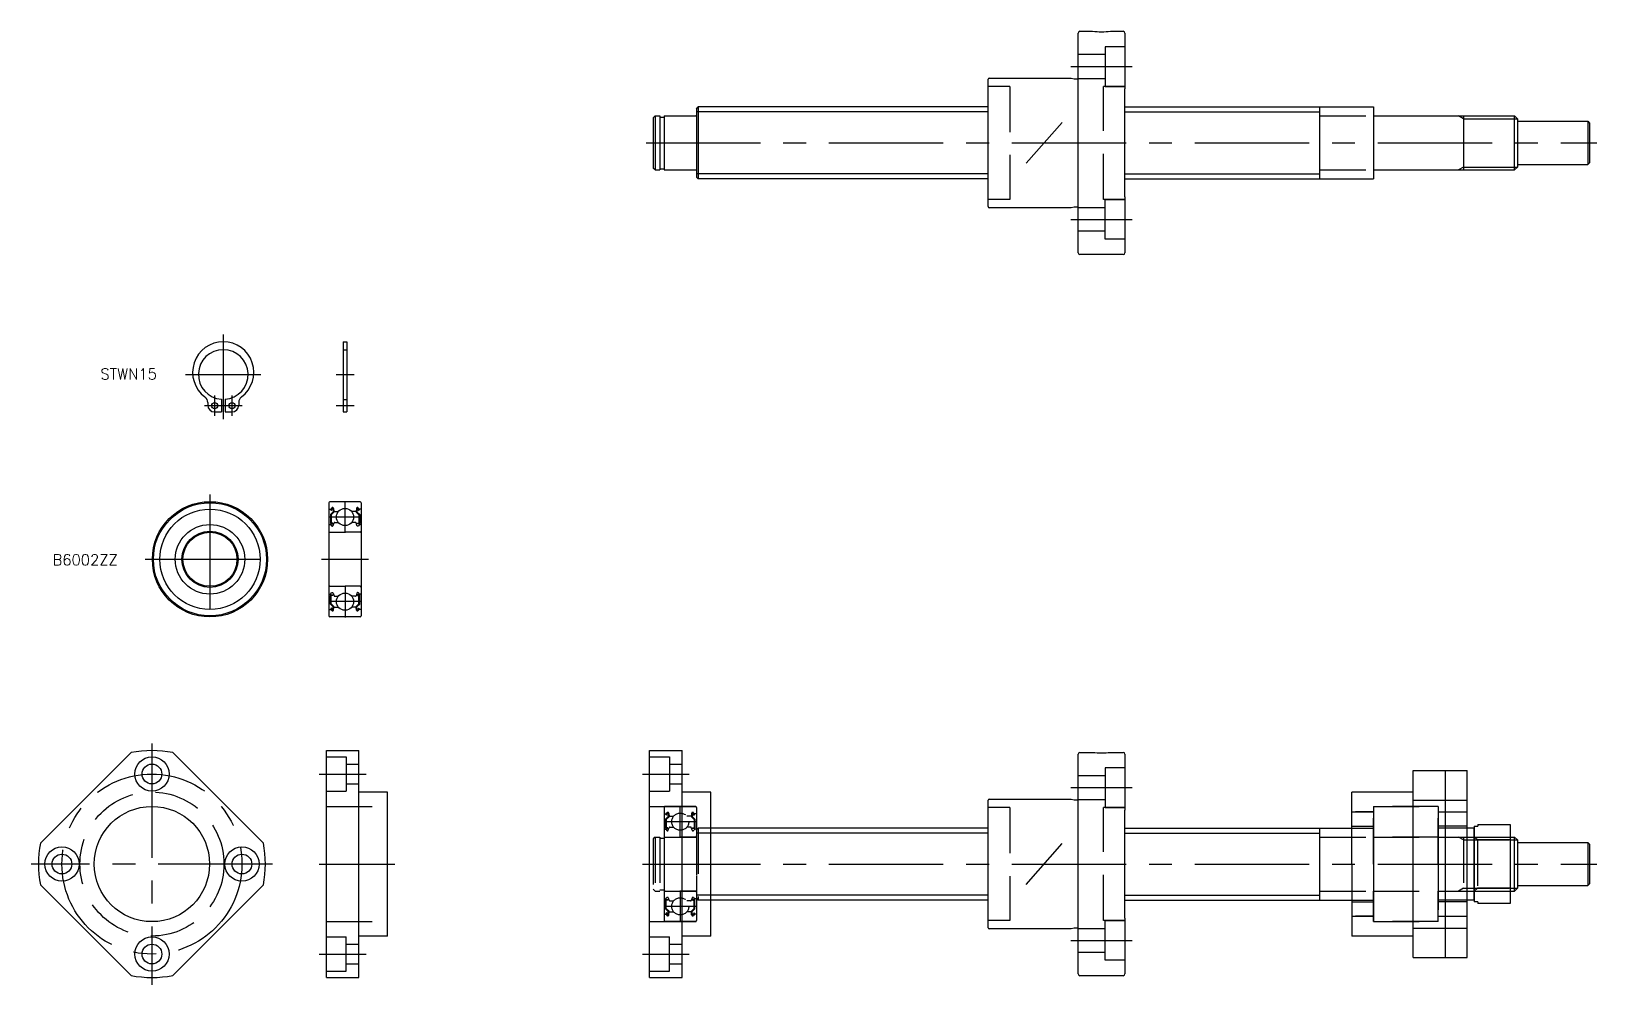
# Model space of a CAD drawing. Extents: x -103 to 743, y -47 to 479.
# Drawn here: x -33.5 to 401.2, y 212.5 to 477.3 of the extents above; entities that cross this region are included whole.
import ezdxf

# ---------------------------------------------------------------- set-up
doc = ezdxf.new("R2010")
doc.units = 0
doc.linetypes.add('CENTER', pattern=[50.8, 31.75, -6.35, 6.35, -6.35])
doc.linetypes.add('DASHED', pattern=[19.05, 12.7, -6.35])
doc.layers.get('0').update_dxf_attribs({"linetype": 'CONTINUOUS'})
doc.layers.add('CENTER', color=1, linetype='CENTER')
doc.styles.get("Standard").update_dxf_attribs({"font": 'txt.shx', "height": 3, "bigfont": 'bigfont.shx'})

msp = doc.modelspace()

# ---------------------------------------------------------------- linework, layer by layer
at = {"color": 7, "linetype": 'CONTINUOUS'}
for p, q in [((257.21, 465.9), (257.21, 476.79)), ((257.71, 477.29), (261.21, 477.29)), ((266.21, 477.29), (269.71, 477.29)), ((270.21, 476.79), (270.21, 461.29)), ((257.21, 428.49), (257.21, 465.9)), ((232.21, 454.53), (232.21, 463.99)), ((232.51, 464.29), (255.31, 464.29)), ((255.31, 464.29), (256.06, 464.09)), ((256.06, 464.09), (257.21, 464.09)), ((270.21, 431.29), (270.21, 461.29)), ((139.71, 453.79), (139.21, 453.29)), ((139.21, 453.29), (139.21, 439.29)), ((139.71, 453.79), (139.71, 438.79)), ((139.71, 453.79), (141.06, 453.79)), ((141.06, 453.79), (141.06, 438.79)), ((141.06, 453.44), (142.21, 453.44)), ((142.21, 453.79), (151.01, 453.79)), ((142.21, 453.79), (142.21, 438.79)), ((151.21, 455.79), (151.71, 456.29)), ((151.21, 455.79), (151.21, 436.79)), ((232.21, 456.29), (151.71, 456.29)), ((151.71, 456.29), (151.71, 436.29)), ((232.21, 431.29), (232.21, 454.53)), ((270.21, 456.29), (324.21, 456.29)), ((324.21, 456.29), (324.21, 436.29)), ((324.21, 456.29), (339.21, 456.29)), ((339.21, 456.29), (339.21, 436.29)), ((339.21, 453.79), (378.4, 453.79)), ((364.21, 453.79), (364.21, 438.79)), ((379.21, 452.97), (378.4, 453.79)), ((378.4, 438.79), (378.4, 453.79)), ((379.21, 452.97), (379.21, 439.6)), ((379.21, 452.29), (398.71, 452.29)), ((398.71, 452.29), (398.71, 440.29)), ((398.71, 452.29), (399.21, 451.79)), ((151.21, 451.14), (151.21, 451.14)), ((399.21, 451.79), (399.21, 440.79)), ((151.21, 446.29), (151.21, 446.29)), ((139.71, 438.79), (139.21, 439.29)), ((141.06, 439.14), (142.21, 439.14)), ((379.21, 439.6), (378.4, 438.79)), ((379.21, 440.29), (398.71, 440.29)), ((399.21, 440.79), (398.71, 440.29)), ((139.71, 438.79), (141.06, 438.79)), ((142.21, 438.79), (151.01, 438.79)), ((151.21, 436.79), (151.71, 436.29)), ((232.21, 436.29), (151.71, 436.29)), ((270.21, 436.29), (324.21, 436.29)), ((324.21, 436.29), (339.21, 436.29)), ((339.21, 438.79), (378.4, 438.79)), ((232.21, 428.59), (232.21, 431.29)), ((270.21, 431.29), (270.21, 415.79)), ((255.31, 428.29), (232.51, 428.29)), ((256.06, 428.49), (255.31, 428.29)), ((257.21, 428.49), (256.06, 428.49)), ((257.21, 415.79), (257.21, 428.49)), ((269.71, 415.29), (257.71, 415.29)), ((53.12, 391.07), (53.12, 371.57)), ((53.12, 391.07), (54.12, 391.07)), ((54.12, 391.07), (54.12, 371.57)), ((15.5, 374.22), (15.5, 373.47)), ((19.3, 375.09), (19.3, 371.57)), ((19.3, 374.21), (19.3, 374.21)), ((20.3, 375.09), (20.3, 371.57)), ((24.1, 374.22), (24.1, 373.47)), ((17.4, 371.57), (19.3, 371.57)), ((19.3, 373.33), (19.3, 373.33)), ((20.3, 371.57), (22.2, 371.57)), ((53.12, 371.57), (54.12, 371.57)), ((49.12, 346.36), (49.12, 314.96)), ((49.22, 344.61), (49.68, 344.61)), ((53.62, 346.66), (49.42, 346.66)), ((50.31, 343.85), (49.56, 343.1)), ((49.68, 344.61), (49.93, 344.91)), ((49.86, 344.2), (49.71, 344.33)), ((50.51, 343.76), (49.76, 343.01)), ((49.84, 344.48), (50.09, 344.78)), ((49.99, 344.36), (49.84, 344.48)), ((49.86, 344.2), (49.99, 344.36)), ((50.26, 344.72), (50.31, 343.85)), ((50.46, 344.74), (50.53, 344)), ((50.51, 344.23), (50.51, 343.76)), ((50.63, 343.91), (51.77, 343.91)), ((57.82, 346.66), (53.62, 346.66)), ((56.62, 343.91), (55.47, 343.91)), ((56.79, 344.74), (56.72, 344)), ((56.74, 344.23), (56.74, 343.76)), ((56.74, 343.76), (57.49, 343.01)), ((56.98, 344.72), (56.94, 343.85)), ((56.94, 343.85), (57.69, 343.1)), ((57.41, 344.48), (57.16, 344.78)), ((57.26, 344.36), (57.41, 344.48)), ((57.39, 344.2), (57.26, 344.36)), ((57.56, 344.61), (57.31, 344.91)), ((57.39, 344.2), (57.54, 344.33)), ((58.02, 344.61), (57.56, 344.61)), ((58.12, 346.36), (58.12, 314.96)), ((49.32, 340.31), (49.62, 340.31)), ((49.56, 343.1), (49.56, 340.71)), ((49.62, 340.31), (49.9, 339.98)), ((49.76, 343.01), (49.76, 340.71)), ((50.21, 340.71), (49.76, 340.71)), ((49.76, 340.51), (50.21, 340.51)), ((50.05, 339.91), (50.12, 339.91)), ((50.21, 340.51), (50.21, 340.71)), ((50.31, 340.05), (50.57, 340.78)), ((50.76, 340.91), (51.77, 340.91)), ((56.49, 340.91), (55.47, 340.91)), ((56.94, 340.05), (56.67, 340.78)), ((57.04, 340.71), (57.49, 340.71)), ((57.04, 340.51), (57.04, 340.71)), ((57.49, 340.51), (57.04, 340.51)), ((57.2, 339.91), (57.13, 339.91)), ((57.62, 340.31), (57.35, 339.98)), ((57.49, 343.01), (57.49, 340.71)), ((57.92, 340.31), (57.62, 340.31)), ((57.69, 343.1), (57.69, 340.71)), ((49.42, 338.16), (53.62, 338.16)), ((57.82, 338.16), (53.62, 338.16)), ((49.42, 323.16), (53.62, 323.16)), ((50.7, 323.16), (50.7, 323.16)), ((51.67, 323.16), (51.67, 323.16)), ((57.82, 323.16), (53.62, 323.16)), ((49.32, 321.01), (49.62, 321.01)), ((49.56, 318.23), (49.56, 320.61)), ((50.31, 317.48), (49.56, 318.23)), ((49.62, 321.01), (49.9, 321.34)), ((49.76, 320.81), (50.21, 320.81)), ((49.76, 318.31), (49.76, 320.61)), ((50.21, 320.61), (49.76, 320.61)), ((50.51, 317.56), (49.76, 318.31)), ((50.05, 321.41), (50.12, 321.41)), ((50.21, 320.81), (50.21, 320.61)), ((50.26, 316.6), (50.31, 317.48)), ((50.31, 321.28), (50.57, 320.55)), ((50.51, 317.09), (50.51, 317.56)), ((50.63, 317.41), (51.77, 317.41)), ((50.76, 320.41), (51.77, 320.41)), ((56.49, 320.41), (55.47, 320.41)), ((56.62, 317.41), (55.47, 317.41)), ((56.94, 321.28), (56.67, 320.55)), ((56.74, 317.56), (57.49, 318.31)), ((56.74, 317.09), (56.74, 317.56)), ((56.94, 317.48), (57.69, 318.23)), ((56.98, 316.6), (56.94, 317.48)), ((57.49, 320.81), (57.04, 320.81)), ((57.04, 320.81), (57.04, 320.61)), ((57.04, 320.61), (57.49, 320.61)), ((57.2, 321.41), (57.13, 321.41)), ((57.62, 321.01), (57.35, 321.34)), ((57.49, 318.31), (57.49, 320.61)), ((57.92, 321.01), (57.62, 321.01)), ((57.69, 318.23), (57.69, 320.61)), ((49.22, 316.71), (49.68, 316.71)), ((57.82, 314.66), (49.42, 314.66)), ((49.68, 316.71), (49.93, 316.42)), ((49.86, 317.12), (49.71, 317)), ((49.99, 316.97), (49.84, 316.84)), ((49.84, 316.84), (50.09, 316.54)), ((49.86, 317.12), (49.99, 316.97)), ((50.46, 316.58), (50.53, 317.32)), ((57.82, 314.66), (53.62, 314.66)), ((56.79, 316.58), (56.72, 317.32)), ((57.41, 316.84), (57.16, 316.54)), ((57.39, 317.12), (57.26, 316.97)), ((57.26, 316.97), (57.41, 316.84)), ((57.56, 316.71), (57.31, 316.42)), ((57.39, 317.12), (57.54, 317)), ((58.02, 316.71), (57.56, 316.71)), ((-30.96, 251.85), (-5.81, 276.99)), ((5.81, 276.99), (30.96, 251.85)), ((48.45, 214.54), (48.45, 277.54)), ((48.45, 277.54), (57.45, 277.54)), ((57.45, 214.54), (57.45, 277.54)), ((138.21, 214.54), (138.21, 277.54)), ((138.21, 277.54), (147.21, 277.54)), ((147.21, 214.54), (147.21, 277.54)), ((257.21, 265.65), (257.21, 276.54)), ((257.71, 277.04), (261.21, 277.04)), ((266.21, 277.04), (269.71, 277.04)), ((270.21, 276.54), (270.21, 261.04)), ((350.21, 220.04), (350.21, 272.04)), ((350.21, 272.04), (365.21, 272.04)), ((359.21, 220.04), (359.21, 272.04)), ((365.21, 220.04), (365.21, 272.04)), ((65.45, 266.04), (57.45, 266.04)), ((65.45, 226.04), (65.45, 266.04)), ((155.21, 266.04), (147.21, 266.04)), ((155.21, 226.04), (155.21, 266.04)), ((257.21, 228.24), (257.21, 265.65)), ((350.21, 266.04), (333.21, 266.04)), ((333.21, 246.04), (333.21, 266.04)), ((232.21, 254.28), (232.21, 263.74)), ((232.51, 264.04), (255.31, 264.04)), ((255.31, 264.04), (256.06, 263.84)), ((256.06, 263.84), (257.21, 263.84)), ((270.21, 231.04), (270.21, 261.04)), ((350.21, 263.82), (365.21, 263.82)), ((367.21, 256.54), (367.21, 235.54)), ((367.21, 256.54), (368.21, 256.54)), ((368.21, 257.04), (377.21, 257.04)), ((368.21, 257.04), (368.21, 256.54)), ((377.21, 257.04), (377.21, 235.04)), ((143.14, 255.29), (143.21, 255.29)), ((232.21, 256.04), (155.21, 256.04)), ((232.21, 231.04), (232.21, 254.28)), ((270.21, 256.04), (324.21, 256.04)), ((324.21, 256.04), (324.21, 236.04)), ((324.21, 256.04), (333.21, 256.04)), ((367.21, 256.04), (365.21, 256.04)), ((367.21, 236.04), (367.21, 256.04)), ((377.21, 253.54), (378.4, 253.54)), ((378.4, 238.54), (378.4, 253.54)), ((379.21, 252.72), (378.4, 253.54)), ((379.21, 252.72), (379.21, 239.35)), ((151.21, 250.89), (151.21, 250.89)), ((379.21, 252.04), (398.71, 252.04)), ((398.71, 252.04), (398.71, 240.04)), ((398.71, 252.04), (399.21, 251.54)), ((399.21, 251.54), (399.21, 240.54)), ((151.21, 246.04), (151.21, 246.04)), ((333.21, 246.04), (333.21, 226.04)), ((-30.96, 240.23), (-5.81, 215.08)), ((5.81, 215.08), (30.96, 240.23)), ((379.21, 239.35), (378.4, 238.54)), ((379.21, 240.04), (398.71, 240.04)), ((399.21, 240.54), (398.71, 240.04)), ((232.21, 236.04), (155.21, 236.04)), ((270.21, 236.04), (324.21, 236.04)), ((324.21, 236.04), (333.21, 236.04)), ((365.21, 236.04), (357.21, 236.04)), ((367.21, 236.04), (365.21, 236.04)), ((368.21, 235.54), (367.21, 235.54)), ((368.21, 235.54), (368.21, 235.04)), ((377.21, 235.04), (368.21, 235.04)), ((377.21, 238.54), (378.4, 238.54)), ((232.21, 228.34), (232.21, 231.04)), ((270.21, 231.04), (270.21, 215.54)), ((255.31, 228.04), (232.51, 228.04)), ((256.06, 228.24), (255.31, 228.04)), ((257.21, 228.24), (256.06, 228.24)), ((257.21, 215.54), (257.21, 228.24)), ((350.21, 228.25), (365.21, 228.25)), ((65.45, 226.04), (57.45, 226.04)), ((155.21, 226.04), (147.21, 226.04)), ((350.21, 226.04), (333.21, 226.04)), ((350.21, 220.04), (365.21, 220.04)), ((48.45, 214.54), (57.45, 214.54)), ((138.21, 214.54), (147.21, 214.54)), ((269.71, 215.04), (257.71, 215.04))]:
    msp.add_line(p, q, dxfattribs=at)
at = {"color": 3, "linetype": 'DASHED'}
for p, q in [((264.71, 470.8), (257.21, 470.8)), ((264.71, 470.8), (257.21, 470.8)), ((270.21, 473), (264.71, 473)), ((264.71, 473), (264.71, 462)), ((238.21, 461.99), (232.21, 461.99)), ((238.21, 461.99), (238.21, 430.59)), ((257.21, 464.2), (264.71, 464.2)), ((270.21, 461.99), (264.21, 461.99)), ((264.21, 430.59), (264.21, 461.99)), ((264.71, 462), (270.21, 462)), ((324.41, 453.79), (339.21, 453.79)), ((324.41, 438.79), (339.21, 438.79)), ((238.21, 430.59), (232.21, 430.59)), ((270.21, 430.59), (264.21, 430.59)), ((264.71, 430.57), (270.21, 430.57)), ((264.71, 419.57), (264.71, 430.57)), ((257.21, 428.37), (264.71, 428.37)), ((264.71, 421.77), (257.21, 421.77)), ((270.21, 419.57), (264.71, 419.57)), ((53.12, 388.87), (54.12, 388.87)), ((53.12, 375.07), (54.12, 375.07)), ((48.45, 275.79), (53.95, 275.79)), ((53.95, 275.79), (53.95, 266.29)), ((138.21, 275.79), (143.71, 275.79)), ((143.71, 275.79), (143.71, 266.29)), ((53.95, 273.79), (57.45, 273.79)), ((143.71, 273.79), (147.21, 273.79)), ((264.71, 270.55), (257.21, 270.55)), ((264.71, 270.55), (257.21, 270.55)), ((264.71, 272.75), (264.71, 261.75)), ((270.21, 272.75), (264.71, 272.75)), ((48.45, 266.29), (53.95, 266.29)), ((53.95, 268.29), (57.45, 268.29)), ((138.21, 266.29), (143.71, 266.29)), ((143.71, 268.29), (147.21, 268.29)), ((48.45, 262.04), (65.45, 262.04)), ((138.21, 262.04), (155.21, 262.04)), ((142.21, 261.74), (142.21, 230.34)), ((146.71, 262.04), (142.51, 262.04)), ((150.91, 262.04), (146.71, 262.04)), ((151.21, 261.74), (151.21, 230.34)), ((238.21, 261.74), (232.21, 261.74)), ((238.21, 261.74), (238.21, 230.34)), ((257.21, 263.95), (264.71, 263.95)), ((264.21, 230.34), (264.21, 261.74)), ((270.21, 261.74), (264.21, 261.74)), ((264.71, 261.75), (270.21, 261.75)), ((339.21, 262.04), (339.21, 230.04)), ((339.21, 262.04), (357.21, 262.04)), ((357.21, 262.04), (339.21, 262.04)), ((339.21, 246.04), (339.21, 262.04)), ((339.21, 262.04), (339.21, 253.54)), ((357.21, 246.04), (357.21, 262.04)), ((357.21, 262.04), (357.21, 253.54)), ((142.31, 259.99), (142.77, 259.99)), ((143.39, 259.22), (142.64, 258.47)), ((142.64, 258.47), (142.64, 256.09)), ((142.77, 259.99), (143.02, 260.28)), ((142.95, 259.58), (142.8, 259.7)), ((143.59, 259.14), (142.84, 258.39)), ((142.84, 258.39), (142.84, 256.09)), ((142.92, 259.86), (143.17, 260.15)), ((143.08, 259.73), (142.92, 259.86)), ((142.95, 259.58), (143.08, 259.73)), ((143.35, 260.1), (143.39, 259.22)), ((143.55, 260.12), (143.61, 259.38)), ((143.59, 259.61), (143.59, 259.14)), ((143.71, 259.29), (144.86, 259.29)), ((149.71, 259.29), (148.56, 259.29)), ((149.87, 260.12), (149.81, 259.38)), ((149.83, 259.61), (149.83, 259.14)), ((149.83, 259.14), (150.58, 258.39)), ((150.07, 260.1), (150.03, 259.22)), ((150.03, 259.22), (150.78, 258.47)), ((150.5, 259.86), (150.25, 260.15)), ((150.35, 259.73), (150.5, 259.86)), ((150.47, 259.58), (150.35, 259.73)), ((150.65, 259.99), (150.4, 260.28)), ((150.47, 259.58), (150.63, 259.7)), ((150.58, 258.39), (150.58, 256.09)), ((151.11, 259.99), (150.65, 259.99)), ((150.78, 258.47), (150.78, 256.09)), ((333.21, 260.54), (339.21, 260.54)), ((333.21, 256.54), (339.21, 256.54)), ((339.21, 260.54), (334.21, 260.54)), ((339.21, 260.54), (334.21, 260.54)), ((339.21, 260.54), (334.21, 260.54)), ((357.21, 260.54), (365.21, 260.54)), ((357.21, 260.54), (362.21, 260.54)), ((357.21, 260.54), (362.21, 260.54)), ((357.21, 260.54), (362.21, 260.54)), ((365.21, 256.54), (357.21, 256.54)), ((139.71, 253.54), (139.21, 253.04)), ((139.21, 253.04), (139.21, 239.04)), ((139.71, 253.54), (139.71, 238.54)), ((139.71, 253.54), (141.06, 253.54)), ((141.06, 253.54), (141.06, 238.54)), ((141.06, 253.19), (142.21, 253.19)), ((142.21, 253.54), (151.01, 253.54)), ((142.21, 253.54), (142.21, 238.54)), ((142.41, 255.69), (142.71, 255.69)), ((142.51, 253.54), (146.71, 253.54)), ((142.71, 255.69), (142.99, 255.36)), ((143.29, 256.09), (142.84, 256.09)), ((142.84, 255.89), (143.29, 255.89)), ((143.29, 255.89), (143.29, 256.09)), ((143.39, 255.42), (143.66, 256.15)), ((143.85, 256.29), (144.86, 256.29)), ((150.91, 253.54), (146.71, 253.54)), ((149.57, 256.29), (148.56, 256.29)), ((150.03, 255.42), (149.76, 256.15)), ((150.13, 256.09), (150.58, 256.09)), ((150.13, 255.89), (150.13, 256.09)), ((150.58, 255.89), (150.13, 255.89)), ((150.28, 255.29), (150.22, 255.29)), ((150.71, 255.69), (150.44, 255.36)), ((151.01, 255.69), (150.71, 255.69)), ((151.21, 255.54), (151.71, 256.04)), ((151.21, 255.54), (151.21, 236.54)), ((155.21, 254.64), (151.21, 254.64)), ((151.71, 256.04), (151.71, 236.04)), ((155.21, 256.04), (151.71, 256.04)), ((324.41, 253.54), (339.21, 253.54)), ((333.21, 256.04), (339.21, 256.04)), ((339.21, 256.04), (339.21, 236.04)), ((339.21, 253.54), (377.21, 253.54)), ((339.21, 253.54), (357.21, 253.54)), ((357.21, 253.54), (339.21, 253.54)), ((357.21, 256.04), (357.21, 236.04)), ((365.21, 256.04), (357.21, 256.04)), ((357.21, 253.54), (357.21, 238.54)), ((357.21, 253.54), (367.21, 253.54)), ((364.21, 252.72), (362.81, 253.54)), ((364.21, 253.54), (364.21, 238.54)), ((364.21, 252.72), (377.21, 252.72)), ((367.21, 253.54), (377.21, 253.54)), ((368.08, 252.72), (367.21, 253.54)), ((368.08, 252.72), (368.08, 239.35)), ((377.21, 252.72), (368.08, 252.72)), ((339.21, 246.04), (339.21, 230.04)), ((357.21, 246.04), (357.21, 230.04)), ((364.21, 239.35), (362.81, 238.54)), ((364.21, 239.35), (377.21, 239.35)), ((368.08, 239.35), (367.21, 238.54)), ((377.21, 239.35), (368.08, 239.35)), ((139.71, 238.54), (139.21, 239.04)), ((139.71, 238.54), (141.06, 238.54)), ((141.06, 238.89), (142.21, 238.89)), ((142.21, 238.54), (151.01, 238.54)), ((142.41, 236.39), (142.71, 236.39)), ((142.51, 238.54), (146.71, 238.54)), ((142.64, 233.6), (142.64, 235.99)), ((142.71, 236.39), (142.99, 236.71)), ((142.84, 236.19), (143.29, 236.19)), ((143.29, 235.99), (142.84, 235.99)), ((142.84, 233.69), (142.84, 235.99)), ((143.14, 236.79), (143.21, 236.79)), ((143.29, 236.19), (143.29, 235.99)), ((143.39, 236.65), (143.66, 235.92)), ((143.79, 238.54), (143.79, 238.54)), ((143.85, 235.79), (144.86, 235.79)), ((144.76, 238.54), (144.76, 238.54)), ((150.91, 238.54), (146.71, 238.54)), ((149.57, 235.79), (148.56, 235.79)), ((150.03, 236.65), (149.76, 235.92)), ((150.58, 236.19), (150.13, 236.19)), ((150.13, 236.19), (150.13, 235.99)), ((150.13, 235.99), (150.58, 235.99)), ((150.28, 236.79), (150.22, 236.79)), ((150.71, 236.39), (150.44, 236.71)), ((150.58, 233.69), (150.58, 235.99)), ((151.01, 236.39), (150.71, 236.39)), ((150.78, 233.6), (150.78, 235.99)), ((155.21, 237.44), (151.21, 237.44)), ((151.21, 236.54), (151.71, 236.04)), ((155.21, 236.04), (151.71, 236.04)), ((324.41, 238.54), (339.21, 238.54)), ((333.21, 236.04), (339.21, 236.04)), ((333.21, 235.54), (339.21, 235.54)), ((339.21, 238.54), (377.21, 238.54)), ((339.21, 230.04), (339.21, 238.54)), ((357.21, 230.04), (357.21, 238.54)), ((357.21, 238.54), (367.21, 238.54)), ((365.21, 235.54), (357.21, 235.54)), ((367.21, 238.54), (377.21, 238.54)), ((142.31, 232.09), (142.77, 232.09)), ((143.39, 232.85), (142.64, 233.6)), ((142.77, 232.09), (143.02, 231.79)), ((142.95, 232.5), (142.8, 232.37)), ((143.59, 232.94), (142.84, 233.69)), ((143.08, 232.34), (142.92, 232.21)), ((142.92, 232.21), (143.17, 231.92)), ((142.95, 232.5), (143.08, 232.34)), ((143.35, 231.98), (143.39, 232.85)), ((143.55, 231.95), (143.61, 232.69)), ((143.59, 232.47), (143.59, 232.94)), ((143.71, 232.79), (144.86, 232.79)), ((149.71, 232.79), (148.56, 232.79)), ((149.87, 231.95), (149.81, 232.69)), ((149.83, 232.94), (150.58, 233.69)), ((149.83, 232.47), (149.83, 232.94)), ((150.03, 232.85), (150.78, 233.6)), ((150.07, 231.98), (150.03, 232.85)), ((150.5, 232.21), (150.25, 231.92)), ((150.47, 232.5), (150.35, 232.34)), ((150.35, 232.34), (150.5, 232.21)), ((150.65, 232.09), (150.4, 231.79)), ((150.47, 232.5), (150.63, 232.37)), ((151.11, 232.09), (150.65, 232.09)), ((333.21, 231.54), (339.21, 231.54)), ((339.21, 231.54), (334.21, 231.54)), ((357.21, 231.54), (365.21, 231.54)), ((357.21, 231.54), (362.21, 231.54)), ((48.45, 230.04), (65.45, 230.04)), ((138.21, 230.04), (155.21, 230.04)), ((150.91, 230.04), (142.51, 230.04)), ((150.91, 230.04), (146.71, 230.04)), ((238.21, 230.34), (232.21, 230.34)), ((257.21, 228.12), (264.71, 228.12)), ((270.21, 230.34), (264.21, 230.34)), ((264.71, 219.32), (264.71, 230.32)), ((264.71, 230.32), (270.21, 230.32)), ((339.21, 230.04), (357.21, 230.04)), ((357.21, 230.04), (339.21, 230.04)), ((48.45, 225.79), (53.95, 225.79)), ((53.95, 216.29), (53.95, 225.79)), ((53.95, 223.79), (57.45, 223.79)), ((138.21, 225.79), (143.71, 225.79)), ((143.71, 216.29), (143.71, 225.79)), ((143.71, 223.79), (147.21, 223.79)), ((53.95, 218.29), (57.45, 218.29)), ((143.71, 218.29), (147.21, 218.29)), ((264.71, 221.52), (257.21, 221.52)), ((270.21, 219.32), (264.71, 219.32)), ((48.45, 216.29), (53.95, 216.29)), ((138.21, 216.29), (143.71, 216.29))]:
    msp.add_line(p, q, dxfattribs=at)
at = {"color": 3, "linetype": 'CONTINUOUS'}
for p, q in [((232.21, 454.89), (151.21, 454.89)), ((270.21, 454.89), (324.21, 454.89)), ((364.21, 452.97), (362.81, 453.79)), ((364.21, 452.97), (379.21, 452.97)), ((364.21, 439.6), (362.81, 438.79)), ((364.21, 439.6), (379.21, 439.6)), ((232.21, 437.69), (151.21, 437.69)), ((270.21, 437.69), (324.21, 437.69)), ((232.21, 254.64), (155.21, 254.64)), ((270.21, 254.64), (324.21, 254.64)), ((377.21, 252.72), (379.21, 252.72)), ((377.21, 239.35), (379.21, 239.35)), ((232.21, 237.44), (155.21, 237.44)), ((270.21, 237.44), (324.21, 237.44))]:
    msp.add_line(p, q, dxfattribs=at)
at = {"color": 7, "linetype": 'CONTINUOUS'}
for centre, radius in [((17.4, 373.32), 0.85), ((22.2, 373.32), 0.85), ((16.12, 330.66), 16), ((16.12, 330.66), 15.7), ((16.12, 330.66), 13.95), ((53.62, 342.41), 2.38), ((16.12, 330.66), 9.65), ((16.12, 330.66), 7.8), ((16.12, 330.66), 7.5), ((53.62, 318.91), 2.38), ((0, 271.04), 4.75), ((0, 271.04), 2.75), ((0, 246.04), 16), ((-25, 246.04), 4.75), ((-25, 246.04), 2.75), ((25, 246.04), 4.75), ((25, 246.04), 2.75), ((0, 221.04), 4.75), ((0, 221.04), 2.75)]:
    msp.add_circle(centre, radius, dxfattribs=at)
at = {"color": 3, "linetype": 'DASHED'}
for centre, radius in [((0, 246.04), 20), ((146.71, 257.79), 2.38), ((146.71, 234.29), 2.38)]:
    msp.add_circle(centre, radius, dxfattribs=at)
at = {"color": 7, "linetype": 'CONTINUOUS'}
for centre, radius, start, end in [((257.71, 476.79), 0.5, 90, 180), ((263.71, 508.23), 31.05, 265.3813, 274.6187), ((269.71, 476.79), 0.5, 0, 90), ((232.51, 463.99), 0.3, 90, 180), ((151.01, 453.99), 0.2, 270, 0), ((151.01, 438.59), 0.2, 0, 90), ((232.51, 428.59), 0.3, 180, 270), ((257.71, 415.79), 0.5, 180, 270), ((269.71, 415.79), 0.5, 270, 0), ((19.8, 382.57), 8.5, 306.5949, 233.4051), ((19.8, 381.97), 6.9, 274.1555, 265.8445), ((13.6, 374.22), 1.9, 0, 53.4051), ((26, 374.22), 1.9, 126.5949, 180), ((17.4, 373.47), 1.9, 180, 270), ((22.2, 373.47), 1.9, 270, 0), ((49.42, 346.36), 0.3, 90, 180), ((49.22, 344.71), 0.1, 180, 270), ((49.84, 344.48), 0.2, 140.0002, 230.0848), ((50.16, 344.72), 0.3, 4.9968, 140.0002), ((50.16, 344.72), 0.1, 2.8198, 140.0033), ((50.63, 344.01), 0.1, 184.9968, 269.9995), ((56.62, 344.01), 0.1, 270.0005, 355.0032), ((57.08, 344.72), 0.3, 39.9998, 175.0032), ((57.08, 344.72), 0.1, 39.9967, 177.1802), ((57.41, 344.48), 0.2, 309.9152, 39.9998), ((57.82, 346.36), 0.3, 0, 90), ((58.02, 344.71), 0.1, 270, 0), ((49.32, 340.11), 0.2, 90, 180), ((49.76, 340.71), 0.2, 180, 270), ((50.05, 340.11), 0.2, 219.9962, 270), ((50.12, 340.11), 0.2, 270, 339.9919), ((50.76, 340.71), 0.2, 90, 159.9919), ((56.49, 340.71), 0.2, 20.0081, 90), ((57.13, 340.11), 0.2, 200.0081, 270), ((57.2, 340.11), 0.2, 270, 320.0038), ((57.49, 340.71), 0.2, 270, 0), ((57.92, 340.11), 0.2, 0, 90), ((49.42, 338.46), 0.3, 180, 270), ((57.82, 338.46), 0.3, 270, 0), ((49.42, 322.86), 0.3, 90, 180), ((57.82, 322.86), 0.3, 0, 90), ((49.32, 321.21), 0.2, 180, 270), ((49.76, 320.61), 0.2, 90, 180), ((50.05, 321.21), 0.2, 90, 140.0038), ((50.12, 321.21), 0.2, 20.0081, 90), ((50.63, 317.31), 0.1, 90.0005, 175.0032), ((50.76, 320.61), 0.2, 200.0081, 270), ((56.49, 320.61), 0.2, 270, 339.9919), ((56.62, 317.31), 0.1, 4.9968, 89.9995), ((57.13, 321.21), 0.2, 90, 159.9919), ((57.2, 321.21), 0.2, 39.9962, 90), ((57.49, 320.61), 0.2, 0, 90), ((57.92, 321.21), 0.2, 270, 0), ((49.22, 316.61), 0.1, 90, 180), ((49.42, 314.96), 0.3, 180, 270), ((49.84, 316.84), 0.2, 129.9152, 219.9998), ((50.16, 316.61), 0.3, 219.9998, 355.0032), ((50.16, 316.61), 0.1, 219.9967, 357.1802), ((57.08, 316.61), 0.3, 184.9968, 320.0002), ((57.08, 316.61), 0.1, 182.8198, 320.0033), ((57.41, 316.84), 0.2, 320.0002, 50.0848), ((57.82, 314.96), 0.3, 270, 0), ((58.02, 316.61), 0.1, 0, 90), ((0, 246.04), 31.5, 79.3713, 100.6287), ((0, 246.04), 31.5, 79.3713, 100.6287), ((257.71, 276.54), 0.5, 90, 180), ((263.71, 307.98), 31.05, 265.3813, 274.6187), ((269.71, 276.54), 0.5, 0, 90), ((232.51, 263.74), 0.3, 90, 180), ((0, 246.04), 31.5, 169.3713, 190.6287), ((0, 246.04), 31.5, 349.3713, 10.6287), ((232.51, 228.34), 0.3, 180, 270), ((0, 246.04), 31.5, 259.3713, 280.6287), ((257.71, 215.54), 0.5, 180, 270), ((269.71, 215.54), 0.5, 270, 0)]:
    msp.add_arc(centre, radius, start, end, dxfattribs=at)
at = {"color": 3, "linetype": 'DASHED'}
for centre, radius, start, end in [((324.41, 453.99), 0.2, 180, 270), ((324.41, 438.59), 0.2, 90, 180), ((142.51, 261.74), 0.3, 90, 180), ((150.91, 261.74), 0.3, 0, 90), ((142.31, 260.09), 0.1, 180, 270), ((142.92, 259.86), 0.2, 140.0002, 230.0848), ((143.25, 260.09), 0.3, 4.9968, 140.0002), ((143.25, 260.09), 0.1, 2.8198, 140.0033), ((143.71, 259.39), 0.1, 184.9968, 269.9995), ((149.71, 259.39), 0.1, 270.0005, 355.0032), ((150.17, 260.09), 0.3, 39.9998, 175.0032), ((150.17, 260.09), 0.1, 39.9967, 177.1802), ((150.5, 259.86), 0.2, 309.9152, 39.9998), ((151.11, 260.09), 0.1, 270, 0), ((142.41, 255.49), 0.2, 90, 180), ((142.51, 253.84), 0.3, 180, 270), ((142.84, 256.09), 0.2, 180, 270), ((143.14, 255.49), 0.2, 219.9962, 270), ((143.21, 255.49), 0.2, 270, 339.9919), ((143.85, 256.09), 0.2, 90, 159.9919), ((149.57, 256.09), 0.2, 20.0081, 90), ((150.22, 255.49), 0.2, 200.0081, 270), ((150.28, 255.49), 0.2, 270, 320.0038), ((150.58, 256.09), 0.2, 270, 0), ((150.91, 253.84), 0.3, 270, 0), ((151.01, 255.49), 0.2, 0, 90), ((151.01, 253.74), 0.2, 270, 0), ((324.41, 253.74), 0.2, 180, 270), ((142.51, 238.24), 0.3, 90, 180), ((142.41, 236.59), 0.2, 180, 270), ((142.84, 235.99), 0.2, 90, 180), ((143.14, 236.59), 0.2, 90, 140.0038), ((143.21, 236.59), 0.2, 20.0081, 90), ((143.85, 235.99), 0.2, 200.0081, 270), ((149.57, 235.99), 0.2, 270, 339.9919), ((150.22, 236.59), 0.2, 90, 159.9919), ((150.28, 236.59), 0.2, 39.9962, 90), ((150.58, 235.99), 0.2, 0, 90), ((150.91, 238.24), 0.3, 0, 90), ((151.01, 238.34), 0.2, 0, 90), ((151.01, 236.59), 0.2, 270, 0), ((324.41, 238.34), 0.2, 90, 180), ((142.31, 231.99), 0.1, 90, 180), ((142.92, 232.21), 0.2, 129.9152, 219.9998), ((143.25, 231.98), 0.3, 219.9998, 355.0032), ((143.25, 231.98), 0.1, 219.9967, 357.1802), ((143.71, 232.69), 0.1, 90.0005, 175.0032), ((149.71, 232.69), 0.1, 4.9968, 89.9995), ((150.17, 231.98), 0.3, 184.9968, 320.0002), ((150.17, 231.98), 0.1, 182.8198, 320.0033), ((150.5, 232.21), 0.2, 320.0002, 50.0848), ((151.11, 231.99), 0.1, 0, 90), ((142.51, 230.34), 0.3, 180, 270), ((150.91, 230.34), 0.3, 270, 0)]:
    msp.add_arc(centre, radius, start, end, dxfattribs=at)
at = {"layer": 'CENTER', "color": 1, "linetype": 'CENTER'}
for p, q in [((255.21, 467.5), (272.21, 467.5)), ((242.75, 440.63), (252.75, 451.95)), ((137.21, 446.29), (401.21, 446.29)), ((255.21, 425.07), (272.21, 425.07)), ((19.8, 393.07), (19.8, 369.57)), ((9.32, 381.97), (30.28, 381.97)), ((51.12, 381.97), (56.12, 381.97)), ((17.4, 376.17), (17.4, 370.47)), ((22.2, 376.17), (22.2, 370.47)), ((25.05, 373.32), (14.55, 373.32)), ((56.12, 373.32), (51.12, 373.32)), ((16.12, 348.66), (16.12, 312.66)), ((53.62, 338.03), (53.62, 346.79)), ((58.01, 342.41), (49.24, 342.41)), ((-1.88, 330.66), (34.12, 330.66)), ((47.12, 330.66), (60.12, 330.66)), ((53.62, 323.29), (53.62, 314.53)), ((58.01, 318.91), (49.24, 318.91)), ((0, 279.54), (0, 212.54)), ((46.45, 271.04), (59.45, 271.04)), ((136.21, 271.04), (149.21, 271.04)), ((255.21, 267.25), (272.21, 267.25)), ((146.71, 253.4), (146.71, 262.17)), ((151.09, 257.79), (142.33, 257.79)), ((242.75, 240.37), (252.75, 251.7)), ((33.5, 246.04), (-33.5, 246.04)), ((46.45, 246.04), (67.45, 246.04)), ((136.21, 246.04), (157.21, 246.04)), ((137.21, 246.04), (401.21, 246.04)), ((140.21, 246.04), (153.21, 246.04)), ((146.71, 238.67), (146.71, 229.9)), ((151.09, 234.29), (142.33, 234.29)), ((255.21, 224.82), (272.21, 224.82)), ((46.45, 221.04), (59.45, 221.04)), ((136.21, 221.04), (149.21, 221.04))]:
    msp.add_line(p, q, dxfattribs=at)
msp.add_circle((0, 246.04), 25, dxfattribs=at)

# ---------------------------------------------------------------- texts
at = {"color": 7, "linetype": 'CONTINUOUS'}
for s, p in [('STWN15', (-14.3, 380.62)), ('B6002ZZ', (-27.6, 329.02))]:
    msp.add_text(s, height=3, dxfattribs=at).set_placement(p)

doc.saveas('drawing.dxf')
